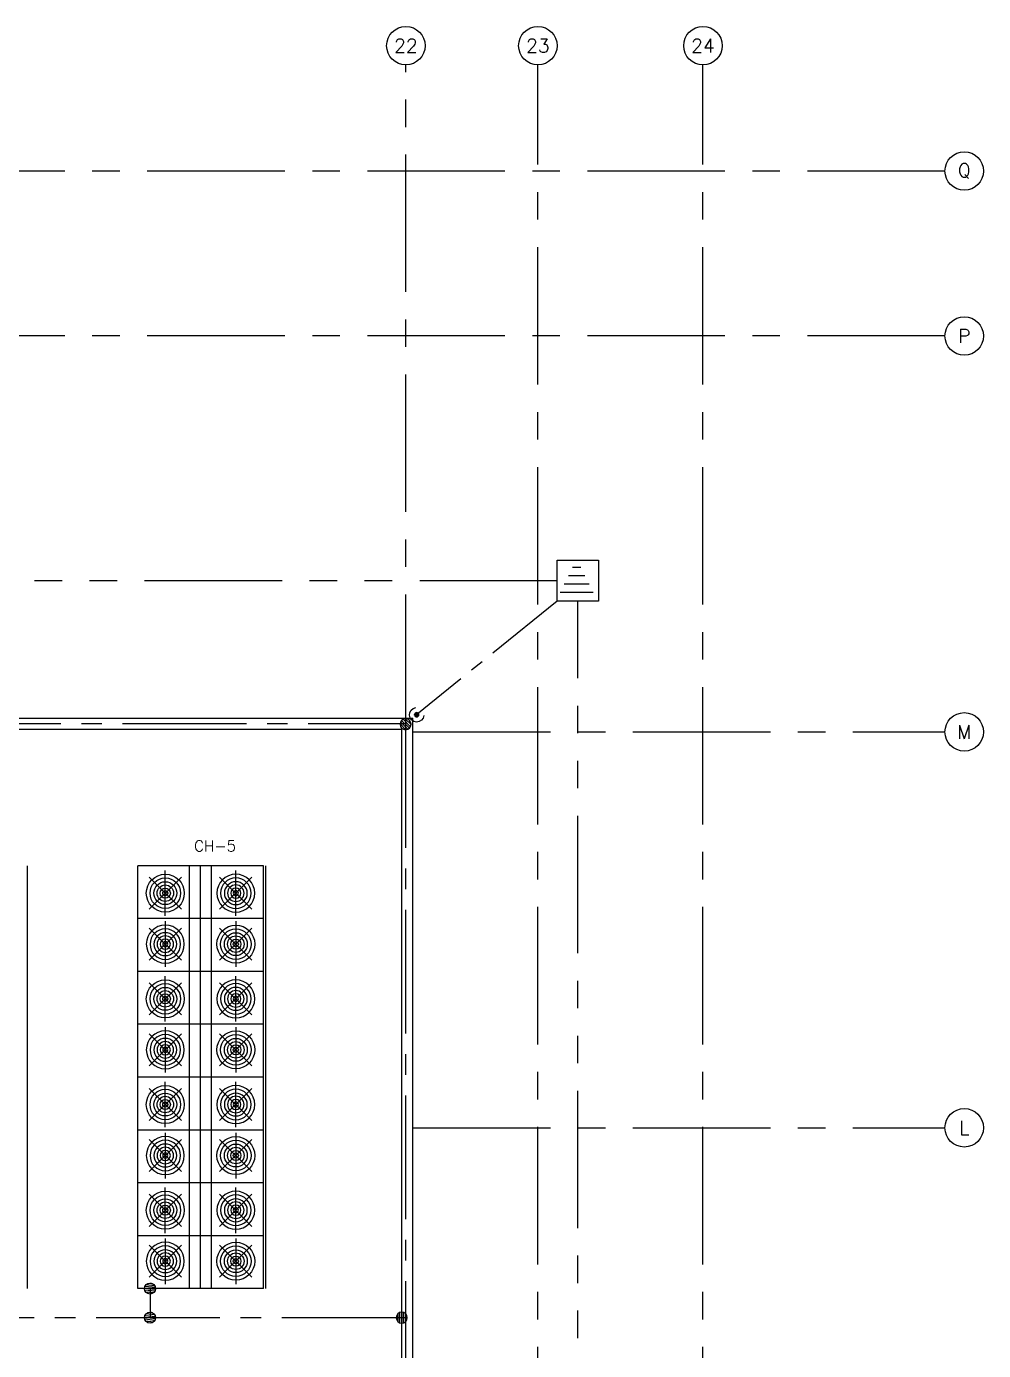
# Model space of a CAD drawing. Extents: x -141293 to -141213.7, y 99698.2 to 99776.7.
# Drawn here: x -141231.13 to -141213.73, y 99752.67 to 99776.75 of the extents above; entities that cross this region are included whole.
import ezdxf
from ezdxf.enums import TextEntityAlignment as Align

# ---------------------------------------------------------------- set-up
doc = ezdxf.new("R2010")
doc.units = 0
doc.header["$MEASUREMENT"] = 0
for name, pattern in [('CENTER2', [1.125, 0.75, -0.125, 0.125, -0.125]), ('CENTERX2', [4, 2.5, -0.5, 0.5, -0.5]), ('PHANTOM', [2.5, 1.25, -0.25, 0.25, -0.25, 0.25, -0.25])]:
    doc.linetypes.add(name, pattern=pattern)
doc.layers.get('0').update_dxf_attribs({"linetype": 'CONTINUOUS'})
for name, color, linetype in [('AX', 6, 'CONTINUOUS'), ('AX-CR', 7, 'CONTINUOUS'), ('AX-TXT', 6, 'CONTINUOUS'), ('AXES', 11, 'CENTERX2'), ('EARTHING', 4, 'PHANTOM'), ('L-NING', 4, 'CONTINUOUS'), ('RM-NAME', 4, 'CONTINUOUS'), ('ROOF', 7, 'CONTINUOUS')]:
    doc.layers.add(name, color=color, linetype=linetype)
doc.styles.add('ROMANS', font='ROMANS.shx', dxfattribs={"height": 200})

# ---------------------------------------------------------------- blocks, each defined once
blk = doc.blocks.new('AXR')
at = {"layer": 'AX-CR'}
blk.add_circle((350, 0), 350, dxfattribs=at)
at = {"layer": 'AX-TXT', "style": 'ROMANS'}
blk.add_attdef('AX', text='', height=250, dxfattribs=at).set_placement((350, 0), align=Align.MIDDLE)
blk = doc.blocks.new('AXU')
at = {"layer": 'AX-CR'}
blk.add_circle((0, 350), 350, dxfattribs=at)
at = {"layer": 'AX-TXT', "style": 'ROMANS'}
blk.add_attdef('AX', text='', height=250, dxfattribs=at).set_placement((0, 350), align=Align.MIDDLE)
blk = doc.blocks.new('*X15')
at = {"color": 0}
for p, q in [((91.354, 13.254), (91.434, 13.334)), ((91.362, 13.226), (91.462, 13.327)), ((91.369, 13.304), (91.384, 13.32)), ((91.377, 13.206), (91.483, 13.312)), ((91.398, 13.192), (91.497, 13.291)), ((91.426, 13.185), (91.504, 13.263))]:
    blk.add_line(p, q, dxfattribs=at)
blk = doc.blocks.new('SCC')
at = {"layer": 'L-NING'}
blk.add_circle((0, 0), 0.125, dxfattribs=at)
at = {"layer": 'L-NING', "xscale": 1.666666666666667, "yscale": 1.666666666666667, "zscale": 1.666666666666667}
blk.add_blockref('*X15', (-152.382, -22.099), dxfattribs=at)
blk = doc.blocks.new('*X14')
at = {"color": 0}
for p, q in [((91.354, 13.254), (91.434, 13.334)), ((91.362, 13.226), (91.462, 13.327)), ((91.369, 13.304), (91.384, 13.32)), ((91.377, 13.206), (91.483, 13.312)), ((91.398, 13.192), (91.497, 13.291)), ((91.426, 13.185), (91.504, 13.263))]:
    blk.add_line(p, q, dxfattribs=at)

msp = doc.modelspace()

# ---------------------------------------------------------------- linework, layer by layer
at = {"color": 11}
for p, q in [((-141228.895, 99760.695), (-141228.308, 99761.282)), ((-141228.308, 99760.695), (-141228.895, 99761.282)), ((-141228.602, 99760.574), (-141228.602, 99761.403)), ((-141227.614, 99760.695), (-141227.027, 99761.282)), ((-141227.027, 99760.695), (-141227.614, 99761.282)), ((-141227.32, 99760.574), (-141227.32, 99761.403)), ((-141228.308, 99760.354), (-141228.895, 99759.768)), ((-141228.895, 99760.354), (-141228.308, 99759.768)), ((-141228.602, 99760.476), (-141228.602, 99759.646)), ((-141227.027, 99760.354), (-141227.614, 99759.768)), ((-141227.614, 99760.354), (-141227.027, 99759.768)), ((-141227.32, 99760.476), (-141227.32, 99759.646)), ((-141228.895, 99758.773), (-141228.308, 99759.36)), ((-141228.308, 99758.773), (-141228.895, 99759.36)), ((-141228.602, 99758.652), (-141228.602, 99759.481)), ((-141227.614, 99758.773), (-141227.027, 99759.36)), ((-141227.027, 99758.773), (-141227.614, 99759.36)), ((-141227.32, 99758.652), (-141227.32, 99759.481)), ((-141228.308, 99758.432), (-141228.895, 99757.846)), ((-141228.895, 99758.432), (-141228.308, 99757.846)), ((-141228.602, 99758.554), (-141228.602, 99757.724)), ((-141227.027, 99758.432), (-141227.614, 99757.846)), ((-141227.614, 99758.432), (-141227.027, 99757.846)), ((-141227.32, 99758.554), (-141227.32, 99757.724)), ((-141228.895, 99756.851), (-141228.308, 99757.438)), ((-141228.308, 99756.851), (-141228.895, 99757.438)), ((-141228.602, 99756.73), (-141228.602, 99757.559)), ((-141227.614, 99756.851), (-141227.027, 99757.438)), ((-141227.027, 99756.851), (-141227.614, 99757.438)), ((-141227.32, 99756.73), (-141227.32, 99757.559)), ((-141228.308, 99756.51), (-141228.895, 99755.924)), ((-141228.895, 99756.51), (-141228.308, 99755.924)), ((-141228.602, 99756.632), (-141228.602, 99755.802)), ((-141227.027, 99756.51), (-141227.614, 99755.924)), ((-141227.614, 99756.51), (-141227.027, 99755.924)), ((-141227.32, 99756.632), (-141227.32, 99755.802)), ((-141228.895, 99754.929), (-141228.308, 99755.516)), ((-141228.308, 99754.929), (-141228.895, 99755.516)), ((-141228.602, 99754.808), (-141228.602, 99755.637)), ((-141227.614, 99754.929), (-141227.027, 99755.516)), ((-141227.027, 99754.929), (-141227.614, 99755.516)), ((-141227.32, 99754.808), (-141227.32, 99755.637)), ((-141228.308, 99754.588), (-141228.895, 99754.002)), ((-141228.895, 99754.588), (-141228.308, 99754.002)), ((-141228.602, 99754.71), (-141228.602, 99753.88)), ((-141227.027, 99754.588), (-141227.614, 99754.002)), ((-141227.614, 99754.588), (-141227.027, 99754.002)), ((-141227.32, 99754.71), (-141227.32, 99753.88))]:
    msp.add_line(p, q, dxfattribs=at)
for centre, major_axis, start_param, end_param in [((-141228.602, 99760.988), (-0.244, 0.244), 3.926991, 10.210176), ((-141228.602, 99760.988), (0.196, 0.196), 5.497787, 11.780972), ((-141228.602, 99760.988), (-0.147, 0.147), 3.926991, 10.210176), ((-141228.602, 99760.988), (0.106, 0.106), 5.497787, 11.780972), ((-141228.602, 99760.988), (-0.0652, 0.0652), 3.926991, 10.210176), ((-141228.602, 99760.988), (0.0326, 0.0326), 5.497787, 11.780972), ((-141227.32, 99760.061), (0.244, -0.244), 3.926991, 10.210176), ((-141227.32, 99760.061), (-0.196, -0.196), 5.497787, 11.780972), ((-141227.32, 99760.061), (0.147, -0.147), 3.926991, 10.210176), ((-141227.32, 99760.061), (-0.106, -0.106), 5.497787, 11.780972), ((-141227.32, 99760.061), (0.0652, -0.0652), 3.926991, 10.210176), ((-141227.32, 99760.061), (-0.0326, -0.0326), 5.497787, 11.780972), ((-141228.602, 99759.066), (-0.244, 0.244), 3.926991, 10.210176), ((-141228.602, 99759.066), (0.196, 0.196), 5.497787, 11.780972), ((-141228.602, 99759.066), (-0.147, 0.147), 3.926991, 10.210176), ((-141228.602, 99759.066), (0.106, 0.106), 5.497787, 11.780972), ((-141228.602, 99759.066), (-0.0652, 0.0652), 3.926991, 10.210176), ((-141228.602, 99759.066), (0.0326, 0.0326), 5.497787, 11.780972), ((-141227.32, 99758.139), (0.244, -0.244), 3.926991, 10.210176), ((-141227.32, 99758.139), (-0.196, -0.196), 5.497787, 11.780972), ((-141227.32, 99758.139), (0.147, -0.147), 3.926991, 10.210176), ((-141227.32, 99758.139), (-0.106, -0.106), 5.497787, 11.780972), ((-141227.32, 99758.139), (0.0652, -0.0652), 3.926991, 10.210176), ((-141227.32, 99758.139), (-0.0326, -0.0326), 5.497787, 11.780972), ((-141228.602, 99757.144), (-0.244, 0.244), 3.926991, 10.210176), ((-141228.602, 99757.144), (0.196, 0.196), 5.497787, 11.780972), ((-141228.602, 99757.144), (-0.147, 0.147), 3.926991, 10.210176), ((-141228.602, 99757.144), (0.106, 0.106), 5.497787, 11.780972), ((-141228.602, 99757.144), (-0.0652, 0.0652), 3.926991, 10.210176), ((-141228.602, 99757.144), (0.0326, 0.0326), 5.497787, 11.780972), ((-141227.32, 99756.217), (0.244, -0.244), 3.926991, 10.210176), ((-141227.32, 99756.217), (-0.196, -0.196), 5.497787, 11.780972), ((-141227.32, 99756.217), (0.147, -0.147), 3.926991, 10.210176), ((-141227.32, 99756.217), (-0.106, -0.106), 5.497787, 11.780972), ((-141227.32, 99756.217), (0.0652, -0.0652), 3.926991, 10.210176), ((-141227.32, 99756.217), (-0.0326, -0.0326), 5.497787, 11.780972), ((-141228.602, 99755.222), (-0.244, 0.244), 3.926991, 10.210176), ((-141228.602, 99755.222), (0.196, 0.196), 5.497787, 11.780972), ((-141228.602, 99755.222), (-0.147, 0.147), 3.926991, 10.210176), ((-141228.602, 99755.222), (0.106, 0.106), 5.497787, 11.780972), ((-141228.602, 99755.222), (-0.0652, 0.0652), 3.926991, 10.210176), ((-141228.602, 99755.222), (0.0326, 0.0326), 5.497787, 11.780972), ((-141227.32, 99754.295), (0.244, -0.244), 3.926991, 10.210176), ((-141227.32, 99754.295), (-0.196, -0.196), 5.497787, 11.780972), ((-141227.32, 99754.295), (0.147, -0.147), 3.926991, 10.210176), ((-141227.32, 99754.295), (-0.106, -0.106), 5.497787, 11.780972), ((-141227.32, 99754.295), (0.0652, -0.0652), 3.926991, 10.210176), ((-141227.32, 99754.295), (-0.0326, -0.0326), 5.497787, 11.780972)]:
    msp.add_ellipse(centre, major_axis=major_axis, ratio=1, start_param=start_param, end_param=end_param, dxfattribs=at)
at = {"color": 11, "extrusion": (0, 0, -1)}
for centre, major_axis, start_param, end_param in [((-141227.32, 99760.988), (0.244, 0.244), 3.926991, 10.210176), ((-141227.32, 99760.988), (-0.196, 0.196), 5.497787, 11.780972), ((-141227.32, 99760.988), (0.147, 0.147), 3.926991, 10.210176), ((-141227.32, 99760.988), (-0.106, 0.106), 5.497787, 11.780972), ((-141227.32, 99760.988), (0.0652, 0.0652), 3.926991, 10.210176), ((-141227.32, 99760.988), (-0.0326, 0.0326), 5.497787, 11.780972), ((-141228.602, 99760.061), (-0.244, -0.244), 3.926991, 10.210176), ((-141228.602, 99760.061), (0.196, -0.196), 5.497787, 11.780972), ((-141228.602, 99760.061), (-0.147, -0.147), 3.926991, 10.210176), ((-141228.602, 99760.061), (0.106, -0.106), 5.497787, 11.780972), ((-141228.602, 99760.061), (-0.0652, -0.0652), 3.926991, 10.210176), ((-141228.602, 99760.061), (0.0326, -0.0326), 5.497787, 11.780972), ((-141227.32, 99759.066), (0.244, 0.244), 3.926991, 10.210176), ((-141227.32, 99759.066), (-0.196, 0.196), 5.497787, 11.780972), ((-141227.32, 99759.066), (0.147, 0.147), 3.926991, 10.210176), ((-141227.32, 99759.066), (-0.106, 0.106), 5.497787, 11.780972), ((-141227.32, 99759.066), (0.0652, 0.0652), 3.926991, 10.210176), ((-141227.32, 99759.066), (-0.0326, 0.0326), 5.497787, 11.780972), ((-141228.602, 99758.139), (-0.244, -0.244), 3.926991, 10.210176), ((-141228.602, 99758.139), (0.196, -0.196), 5.497787, 11.780972), ((-141228.602, 99758.139), (-0.147, -0.147), 3.926991, 10.210176), ((-141228.602, 99758.139), (0.106, -0.106), 5.497787, 11.780972), ((-141228.602, 99758.139), (-0.0652, -0.0652), 3.926991, 10.210176), ((-141228.602, 99758.139), (0.0326, -0.0326), 5.497787, 11.780972), ((-141227.32, 99757.144), (0.244, 0.244), 3.926991, 10.210176), ((-141227.32, 99757.144), (-0.196, 0.196), 5.497787, 11.780972), ((-141227.32, 99757.144), (0.147, 0.147), 3.926991, 10.210176), ((-141227.32, 99757.144), (-0.106, 0.106), 5.497787, 11.780972), ((-141227.32, 99757.144), (0.0652, 0.0652), 3.926991, 10.210176), ((-141227.32, 99757.144), (-0.0326, 0.0326), 5.497787, 11.780972), ((-141228.602, 99756.217), (-0.244, -0.244), 3.926991, 10.210176), ((-141228.602, 99756.217), (0.196, -0.196), 5.497787, 11.780972), ((-141228.602, 99756.217), (-0.147, -0.147), 3.926991, 10.210176), ((-141228.602, 99756.217), (0.106, -0.106), 5.497787, 11.780972), ((-141228.602, 99756.217), (-0.0652, -0.0652), 3.926991, 10.210176), ((-141228.602, 99756.217), (0.0326, -0.0326), 5.497787, 11.780972), ((-141227.32, 99755.222), (0.244, 0.244), 3.926991, 10.210176), ((-141227.32, 99755.222), (-0.196, 0.196), 5.497787, 11.780972), ((-141227.32, 99755.222), (0.147, 0.147), 3.926991, 10.210176), ((-141227.32, 99755.222), (-0.106, 0.106), 5.497787, 11.780972), ((-141227.32, 99755.222), (0.0652, 0.0652), 3.926991, 10.210176), ((-141227.32, 99755.222), (-0.0326, 0.0326), 5.497787, 11.780972), ((-141228.602, 99754.295), (-0.244, -0.244), 3.926991, 10.210176), ((-141228.602, 99754.295), (0.196, -0.196), 5.497787, 11.780972), ((-141228.602, 99754.295), (-0.147, -0.147), 3.926991, 10.210176), ((-141228.602, 99754.295), (0.106, -0.106), 5.497787, 11.780972), ((-141228.602, 99754.295), (-0.0652, -0.0652), 3.926991, 10.210176), ((-141228.602, 99754.295), (0.0326, -0.0326), 5.497787, 11.780972)]:
    msp.add_ellipse(centre, major_axis=major_axis, ratio=1, start_param=start_param, end_param=end_param, dxfattribs=at)
at = {"layer": 'AX', "color": 11}
for p, q in [((-141231.104, 99753.798), (-141231.104, 99761.486)), ((-141229.104, 99753.798), (-141229.104, 99761.486)), ((-141226.818, 99761.486), (-141229.104, 99761.486)), ((-141228.161, 99753.798), (-141228.161, 99761.486)), ((-141227.961, 99753.798), (-141227.961, 99761.486)), ((-141227.761, 99753.798), (-141227.761, 99761.486)), ((-141226.818, 99753.798), (-141226.818, 99761.486)), ((-141226.776, 99753.798), (-141226.776, 99761.486)), ((-141226.818, 99760.525), (-141229.104, 99760.525)), ((-141226.818, 99759.564), (-141229.104, 99759.564)), ((-141226.818, 99758.603), (-141229.104, 99758.603)), ((-141226.818, 99757.642), (-141229.104, 99757.642)), ((-141226.818, 99756.681), (-141229.104, 99756.681)), ((-141226.818, 99755.72), (-141229.104, 99755.72)), ((-141226.818, 99754.759), (-141229.104, 99754.759)), ((-141226.818, 99753.798), (-141229.104, 99753.798))]:
    msp.add_line(p, q, dxfattribs=at)
at = {"layer": 'AXES'}
for p, q in [((-141224.229, 99763.921), (-141224.229, 99776.05)), ((-141221.829, 99698.237), (-141221.829, 99776.05)), ((-141218.829, 99698.237), (-141218.829, 99776.05)), ((-141214.429, 99774.121), (-141292.328, 99774.121)), ((-141214.429, 99771.121), (-141292.328, 99771.121)), ((-141224.103, 99763.921), (-141214.429, 99763.921)), ((-141224.103, 99756.721), (-141214.429, 99756.721))]:
    msp.add_line(p, q, dxfattribs=at)
at = {"layer": 'EARTHING', "ltscale": 2}
msp.add_line((-141221.478, 99766.671), (-141256.378, 99766.671), dxfattribs=at)
msp.add_lwpolyline([(-141221.103, 99749.896), (-141221.103, 99766.296)], dxfattribs=at)
at = {"layer": 'L-NING', "linetype": 'Continuous'}
for p, q in [((-141221.275, 99766.764), (-141220.975, 99766.764)), ((-141221.2, 99766.914), (-141221.05, 99766.914)), ((-141221.35, 99766.614), (-141220.9, 99766.614)), ((-141221.425, 99766.464), (-141220.825, 99766.464))]:
    msp.add_line(p, q, dxfattribs=at)
at = {"layer": 'L-NING', "linetype": 'CENTER2', "ltscale": 2}
msp.add_line((-141221.478, 99766.296), (-141224.032, 99764.238), dxfattribs=at)
at = {"layer": 'L-NING', "linetype": 'CENTER2', "ltscale": 3}
for p, q in [((-141263.128, 99764.071), (-141224.235, 99764.071)), ((-141224.235, 99764.06), (-141224.235, 99736.146)), ((-141224.235, 99753.268), (-141256.653, 99753.268))]:
    msp.add_line(p, q, dxfattribs=at)
at = {"layer": 'L-NING', "linetype": 'CENTER2'}
msp.add_line((-141228.88, 99753.798), (-141228.88, 99753.268), dxfattribs=at)
at = {"layer": 'L-NING', "linetype": 'Continuous'}
msp.add_lwpolyline([(-141221.478, 99766.296), (-141221.478, 99767.046), (-141220.728, 99767.046), (-141220.728, 99766.296)], close=True, dxfattribs=at)
at = {"layer": 'L-NING', "extrusion": (0, 0, -1)}
msp.add_ellipse((-141224.032, 99764.233), major_axis=(-0.133, 0), ratio=1, start_param=-3.031545, end_param=1.428202, dxfattribs=at)
msp.add_ellipse((-141224.032, 99764.233), major_axis=(0, 0.04), ratio=1, dxfattribs=at)
at = {"layer": 'ROOF'}
for p, q in [((-141263.128, 99764.171), (-141224.103, 99764.171)), ((-141256.553, 99763.971), (-141224.303, 99763.971))]:
    msp.add_line(p, q, dxfattribs=at)
at = {"layer": 'ROOF', "color": 0, "linetype": 'Continuous'}
for p, q in [((-141224.103, 99736.221), (-141224.103, 99764.171)), ((-141224.303, 99736.071), (-141224.303, 99763.971))]:
    msp.add_line(p, q, dxfattribs=at)

# ---------------------------------------------------------------- block references
at = {"layer": 'AXES', "yscale": 0.0009999999892897904, "zscale": 0.001}
for name, p, xscale, values in [('AXU', (-141224.229, 99776.05), 0.0009999999892897904, {'AX': '22'}), ('AXU', (-141221.829, 99776.05), 0.0009999999892897904, {'AX': '23'}), ('AXU', (-141218.829, 99776.05), 0.0009999999892897904, {'AX': '24'}), ('AXR', (-141214.429, 99774.121), 0.0009999999892897904, {'AX': 'Q'}), ('AXR', (-141214.429, 99771.121), 0.0009999999892897904, {'AX': 'P'}), ('AXR', (-141214.429, 99763.921), 0.001000000047497451, {'AX': 'M'}), ('AXR', (-141214.429, 99756.721), 0.001000000047497451, {'AX': 'L'})]:
    msp.add_blockref(name, p, dxfattribs=dict(at, xscale=xscale)).add_auto_attribs(values)
at = {"layer": 'L-NING', "linetype": 'CENTER2', "xscale": -0.7999999999883585, "yscale": 0.7999999999883585, "zscale": 0.7999999999999999}
msp.add_blockref('SCC', (-141224.235, 99764.06), dxfattribs=at)
at = {"layer": 'L-NING', "xscale": 0.5333333333375393, "yscale": 0.5333333333255723, "zscale": 0.5333333333333333, "rotation": 45.00000000000009}
msp.add_blockref('*X14', (-141253.511, 99724.753), dxfattribs=at)
at = {"layer": 'L-NING', "linetype": 'CENTER2', "yscale": 0.7999999999883585, "zscale": 0.7999999999999999}
for p, xscale, rotation in [((-141228.88, 99753.798), 0.7999999999858549, 308.7187866719329), ((-141228.88, 99753.268), 0.7999999999858549, 308.7187866719329), ((-141224.303, 99753.268), -0.7999999999963932, 315.5352127459086)]:
    msp.add_blockref('SCC', p, dxfattribs=dict(at, xscale=xscale, rotation=rotation))

# ---------------------------------------------------------------- texts
at = {"layer": 'RM-NAME', "style": 'ROMANS', "width": 1}
msp.add_text('CH-5', height=0.2, dxfattribs=at).set_placement((-141227.697, 99761.847), align=Align.MIDDLE)

doc.saveas('drawing.dxf')
